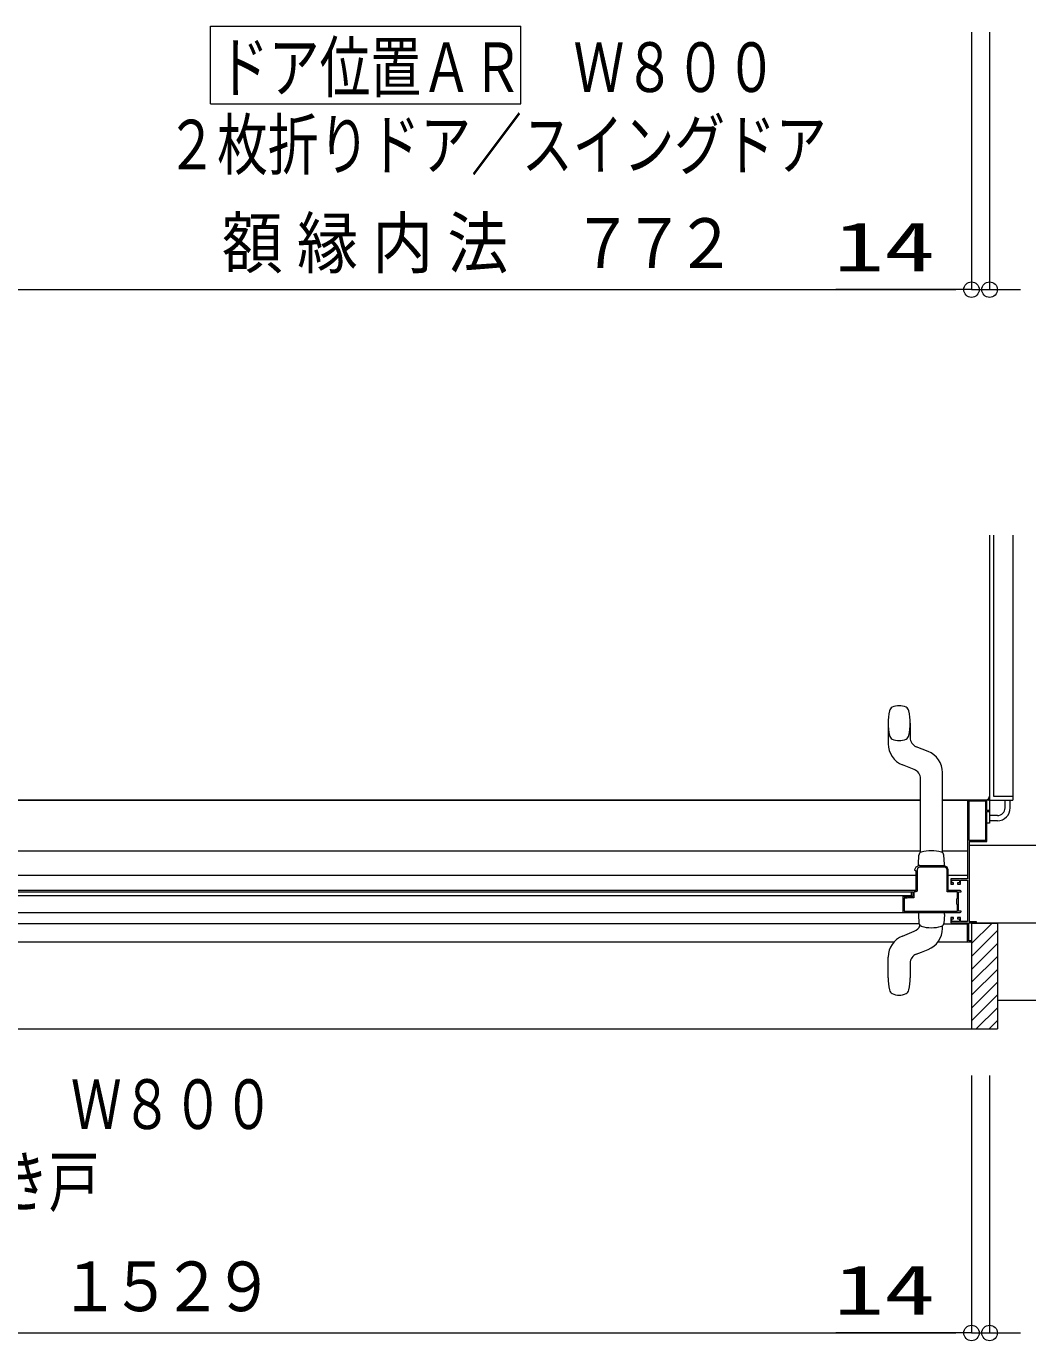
# Model space of a CAD drawing. Units: millimetres on the paper. Extents: x -305 to 305, y -152 to 152.
# Drawn here: x -138 to -99.2, y -68.4 to -17.5 of the extents above; entities that cross this region are included whole.
import ezdxf
from ezdxf.enums import TextEntityAlignment as Align

# ---------------------------------------------------------------- set-up
doc = ezdxf.new("R2010")
doc.units = ezdxf.units.MM
doc.linetypes.add('LONG_CHAIN', pattern=[21, 18, -1, 1, -1])
doc.layers.add('0-0_0', color=7, linetype='Continuous', lineweight=9)
doc.layers.add('0-1_VIEW0001', color=7, linetype='Continuous', lineweight=9)
doc.styles.add('ＭＳ ゴシック', font='')
doc.styles.get('ＭＳ ゴシック').set_extended_font_data('MS Gothic')

# ---------------------------------------------------------------- blocks, each defined once
blk = doc.blocks.new('_ORIGIN')
at = {"layer": '0-0_0'}
blk.add_line((0, 0), (-1, 0), dxfattribs=at)
blk.add_circle((0, 0), 0.5, dxfattribs=at)

msp = doc.modelspace()

# ---------------------------------------------------------------- linework, layer by layer
at = {"layer": '0-1_VIEW0001'}
for p, q in [((-130.824, -20.484), (-130.824, -17.484)), ((-130.824, -17.484), (-118.824, -17.484)), ((-118.824, -20.484), (-118.824, -17.484)), ((-101.384, -17.717), (-101.384, -27.676)), ((-101.384, -17.717), (-101.384, -27.676)), ((-100.684, -17.717), (-100.684, -27.676)), ((-130.824, -20.484), (-118.824, -20.484)), ((-139.384, -27.676), (-101.984, -27.676)), ((-101.384, -27.676), (-106.635, -27.676)), ((-101.984, -27.676), (-102.584, -27.676)), ((-101.384, -27.676), (-100.684, -27.676)), ((-100.084, -27.676), (-99.484, -27.676)), ((-100.684, -37.177), (-100.684, -47.279)), ((-100.684, -37.177), (-100.684, -47.404)), ((-100.534, -37.177), (-100.534, -47.279)), ((-99.784, -37.177), (-99.784, -47.429)), ((-104.609, -44.454), (-104.609, -45.253)), ((-103.759, -44.454), (-103.759, -45.015)), ((-103.062, -45.546), (-103.522, -45.364)), ((-103.596, -46.249), (-104.056, -46.066)), ((-103.359, -49.459), (-103.359, -46.597)), ((-102.509, -49.458), (-102.509, -46.36)), ((-100.534, -47.279), (-99.784, -47.279)), ((-103.359, -47.429), (-163.234, -47.429)), ((-163.184, -47.429), (-103.359, -47.429)), ((-139.809, -47.429), (-103.359, -47.429)), ((-102.509, -47.429), (-100.833, -47.429)), ((-100.709, -47.429), (-102.509, -47.429)), ((-101.559, -47.429), (-102.509, -47.429)), ((-101.534, -47.429), (-101.534, -50.479)), ((-100.784, -47.429), (-101.534, -47.429)), ((-101.484, -47.474), (-101.484, -48.984)), ((-100.829, -47.474), (-101.484, -47.474)), ((-100.829, -48.984), (-100.829, -47.474)), ((-100.784, -47.829), (-100.784, -47.429)), ((-100.684, -47.454), (-100.684, -48.329)), ((-100.659, -47.429), (-99.784, -47.429)), ((-100.084, -47.729), (-100.084, -47.429)), ((-99.884, -47.729), (-99.884, -47.429)), ((-100.784, -47.869), (-100.709, -47.869)), ((-100.384, -48.029), (-100.684, -48.029)), ((-100.384, -48.229), (-100.684, -48.229)), ((-100.684, -48.329), (-100.784, -48.329)), ((-101.484, -48.984), (-100.829, -48.984)), ((-101.479, -49.029), (-101.479, -52.139)), ((-101.479, -49.177), (-92.934, -49.177)), ((-139.334, -49.389), (-103.359, -49.389)), ((-103.434, -49.904), (-103.416, -49.557)), ((-102.509, -49.389), (-101.559, -49.389)), ((-140.684, -50.339), (-103.534, -50.339)), ((-103.584, -50.129), (-103.584, -50.139)), ((-103.569, -50.154), (-103.549, -50.154)), ((-103.534, -50.169), (-103.534, -50.929)), ((-103.489, -50.129), (-103.489, -50.929)), ((-103.434, -49.904), (-103.434, -49.979)), ((-103.434, -49.979), (-103.434, -49.904)), ((-103.434, -49.979), (-103.432, -49.979)), ((-103.434, -49.979), (-103.432, -49.979)), ((-102.434, -49.979), (-103.434, -49.979)), ((-102.434, -50.024), (-103.384, -50.024)), ((-102.436, -49.979), (-102.434, -49.979)), ((-102.436, -49.979), (-102.434, -49.979)), ((-102.329, -50.979), (-102.329, -50.129)), ((-102.284, -50.929), (-102.284, -50.129)), ((-102.284, -50.339), (-101.534, -50.339)), ((-102.184, -50.479), (-102.184, -50.679)), ((-101.534, -50.479), (-102.184, -50.479)), ((-102.184, -50.679), (-102.079, -50.679)), ((-102.139, -50.629), (-102.139, -50.529)), ((-102.139, -50.529), (-101.854, -50.529)), ((-102.079, -50.629), (-102.139, -50.629)), ((-102.079, -50.679), (-102.079, -50.629)), ((-101.929, -50.629), (-101.929, -50.679)), ((-101.854, -50.629), (-101.929, -50.629)), ((-101.929, -50.679), (-101.809, -50.679)), ((-101.854, -50.529), (-101.854, -50.629)), ((-101.809, -50.679), (-101.809, -50.529)), ((-101.809, -50.529), (-101.534, -50.529)), ((-101.534, -50.529), (-101.534, -52.129)), ((-140.214, -50.982), (-103.654, -50.982)), ((-103.534, -50.929), (-139.824, -50.929)), ((-103.704, -51.132), (-139.824, -51.132)), ((-104.044, -51.165), (-104.044, -51.779)), ((-104.023, -51.146), (-104.037, -51.154)), ((-104.014, -51.144), (-104.015, -51.144)), ((-104.004, -51.159), (-104.004, -51.154)), ((-103.994, -51.229), (-103.994, -51.729)), ((-103.905, -51.229), (-103.994, -51.229)), ((-103.907, -51.184), (-103.979, -51.184)), ((-103.863, -51.167), (-103.901, -51.183)), ((-103.848, -51.21), (-103.887, -51.225)), ((-103.654, -51.164), (-103.845, -51.164)), ((-103.609, -51.209), (-103.843, -51.209)), ((-103.704, -51.132), (-103.704, -50.982)), ((-103.654, -50.982), (-103.654, -51.164)), ((-103.609, -50.979), (-103.609, -51.209)), ((-103.539, -50.979), (-103.609, -50.979)), ((-101.924, -50.979), (-102.329, -50.979)), ((-101.824, -50.929), (-102.284, -50.929)), ((-101.949, -51.254), (-101.924, -51.229)), ((-101.949, -51.454), (-101.949, -51.254)), ((-101.924, -51.229), (-101.924, -50.979)), ((-101.884, -50.979), (-101.794, -50.979)), ((-101.884, -51.729), (-101.884, -50.979)), ((-101.884, -51.614), (-101.884, -51.094)), ((-139.824, -51.779), (-101.824, -51.779)), ((-103.994, -51.729), (-101.924, -51.729)), ((-103.434, -51.779), (-103.434, -51.854)), ((-103.434, -51.854), (-103.416, -52.201)), ((-102.434, -51.854), (-102.452, -52.201)), ((-102.434, -51.854), (-102.434, -51.779)), ((-101.924, -51.479), (-101.949, -51.454)), ((-101.924, -51.729), (-101.924, -51.479)), ((-101.794, -51.729), (-101.884, -51.729)), ((-103.412, -52.224), (-177.659, -52.224)), ((-103.414, -52.201), (-103.416, -52.201)), ((-103.415, -52.201), (-103.416, -52.201)), ((-103.324, -52.314), (-103.325, -52.315)), ((-103.324, -52.314), (-103.325, -52.315)), ((-102.509, -52.398), (-102.509, -52.299)), ((-102.455, -52.224), (-101.534, -52.224)), ((-102.184, -52.179), (-101.534, -52.179)), ((-102.139, -52.029), (-102.079, -52.029)), ((-102.139, -52.129), (-102.139, -52.029)), ((-101.854, -52.129), (-102.139, -52.129)), ((-102.079, -52.029), (-102.079, -51.979)), ((-101.809, -51.979), (-101.929, -51.979)), ((-101.929, -51.979), (-101.929, -52.029)), ((-101.929, -52.029), (-101.854, -52.029)), ((-101.854, -52.029), (-101.854, -52.129)), ((-101.809, -52.129), (-101.809, -51.979)), ((-101.534, -52.129), (-101.809, -52.129)), ((-101.534, -52.931), (-101.534, -52.179)), ((-101.484, -52.879), (-101.484, -52.179)), ((-101.484, -52.179), (-101.184, -52.179)), ((-101.184, -52.139), (-101.479, -52.139)), ((-101.384, -52.206), (-101.384, -56.281)), ((-100.384, -52.206), (-101.384, -52.206)), ((-101.384, -52.987), (-100.603, -52.206)), ((-101.184, -52.179), (-101.184, -52.139)), ((-100.384, -52.206), (-100.384, -56.281)), ((-104.056, -52.691), (-103.596, -52.509)), ((-101.384, -52.879), (-101.484, -52.879)), ((-101.384, -53.482), (-100.384, -52.482)), ((-101.384, -52.914), (-101.384, -52.894)), ((-104.393, -52.929), (-177.809, -52.929)), ((-101.384, -52.931), (-102.69, -52.931)), ((-101.384, -53.982), (-100.384, -52.982)), ((-104.609, -54.304), (-104.609, -53.505)), ((-103.759, -53.742), (-103.759, -54.304)), ((-101.384, -54.482), (-100.384, -53.482)), ((-101.384, -54.982), (-100.384, -53.982)), ((-101.384, -55.477), (-100.384, -54.477)), ((-101.384, -55.972), (-100.384, -54.972)), ((-100.384, -55.177), (-92.934, -55.177)), ((-101.198, -56.281), (-100.384, -55.467)), ((-178.809, -56.281), (-100.384, -56.281)), ((-100.703, -56.281), (-100.384, -55.962)), ((-101.384, -58.094), (-101.384, -68.053)), ((-101.384, -58.094), (-101.384, -68.053)), ((-100.684, -58.094), (-100.684, -68.053)), ((-177.209, -68.053), (-101.984, -68.053)), ((-101.384, -68.053), (-106.635, -68.053)), ((-101.984, -68.053), (-102.584, -68.053)), ((-101.384, -68.053), (-100.684, -68.053)), ((-100.084, -68.053), (-99.484, -68.053))]:
    msp.add_line(p, q, dxfattribs=at)
at = {"layer": '0-1_VIEW0001', "linetype": 'LONG_CHAIN'}
msp.add_line((-101.184, -52.177), (-93.72, -52.177), dxfattribs=at)
at = {"layer": '0-1_VIEW0001'}
for points in [[(-101.479, -49.029), (-100.784, -49.029), (-100.784, -47.869)], [(-100.709, -47.869), (-100.709, -47.829), (-100.784, -47.829)], [(-102.434, -49.979), (-102.434, -49.904), (-102.452, -49.557)], [(-103.434, -49.979), (-103.54, -50.023), (-103.584, -50.129)], [(-103.584, -50.139), (-103.58, -50.149), (-103.569, -50.154)], [(-103.549, -50.154), (-103.539, -50.158), (-103.534, -50.169)], [(-103.384, -50.024), (-103.458, -50.054), (-103.489, -50.129)], [(-102.284, -50.129), (-102.328, -50.023), (-102.434, -49.979)], [(-102.329, -50.129), (-102.36, -50.054), (-102.434, -50.024)], [(-104.037, -51.154), (-104.042, -51.16), (-104.044, -51.165)], [(-104.015, -51.144), (-104.019, -51.144), (-104.023, -51.146)], [(-104.004, -51.154), (-104.007, -51.147), (-104.014, -51.144)], [(-103.979, -51.184), (-103.997, -51.176), (-104.004, -51.159)], [(-103.901, -51.183), (-103.904, -51.183), (-103.907, -51.184)], [(-103.887, -51.225), (-103.896, -51.228), (-103.905, -51.229)], [(-103.845, -51.164), (-103.854, -51.165), (-103.863, -51.167)], [(-103.843, -51.209), (-103.845, -51.209), (-103.848, -51.21)], [(-103.489, -50.929), (-103.504, -50.964), (-103.539, -50.979)], [(-101.794, -50.979), (-101.787, -50.976), (-101.784, -50.969), (-101.796, -50.94), (-101.824, -50.929)], [(-101.824, -51.779), (-101.796, -51.767), (-101.784, -51.739), (-101.787, -51.732), (-101.794, -51.729)], [(-102.079, -51.979), (-102.184, -51.979), (-102.184, -52.179)], [(-103.522, -53.394), (-103.319, -53.313), (-103.062, -53.211)]]:
    msp.add_lwpolyline(points, dxfattribs=at)
for centre, radius, start, end in [((-102.201, -44.454), 2.408, 168.6588, 191.3412), ((-104.366, -44.02), 0.2, 115.34, 168.6588), ((-104.184, -44.404), 0.625, 64.66, 115.34), ((-104.002, -44.02), 0.2, 11.3412, 64.66), ((-106.166, -44.454), 2.408, 348.6588, 11.3412), ((-103.734, -45.253), 0.875, 180, 248.3964), ((-104.366, -44.888), 0.2, 191.3412, 244.66), ((-104.184, -44.504), 0.625, 244.66, 295.34), ((-104.002, -44.888), 0.2, 295.34, 348.6588), ((-103.384, -45.015), 0.375, 180, 248.3964), ((-103.384, -46.36), 0.875, 0, 68.3964), ((-103.734, -46.597), 0.375, 0, 68.3964), ((-100.834, -47.279), 0.15, 270, 0), ((-100.709, -47.454), 0.025, 360, 90), ((-100.659, -47.404), 0.025, 180, 270), ((-100.384, -47.729), 0.5, 270, 0), ((-100.384, -47.729), 0.3, 270, 0), ((-103.291, -49.563), 0.125, 108.4568, 176.999), ((-102.934, -50.809), 1.421, 74.2183, 106.2037), ((-102.577, -49.563), 0.125, 3.001, 76.3206), ((-103.734, -52.16), 0.375, 291.6036, 340.9366), ((-103.291, -52.194), 0.125, 183.001, 254.0572), ((-102.934, -50.948), 1.421, 254.0189, 285.7696), ((-102.577, -52.194), 0.125, 283.521, 356.9989), ((-103.734, -53.505), 0.875, 111.6036, 180), ((-103.384, -52.398), 0.875, 291.6036, 0), ((-103.384, -53.742), 0.375, 111.6036, 180), ((-102.201, -54.304), 2.408, 180, 191.3412), ((-106.166, -54.304), 2.408, 348.6588, 0), ((-104.366, -54.738), 0.2, 191.3412, 244.66), ((-104.184, -54.354), 0.625, 244.66, 295.34), ((-104.002, -54.738), 0.2, 295.34, 348.6588)]:
    msp.add_arc(centre, radius, start, end, dxfattribs=at)

# ---------------------------------------------------------------- block references
at = {"layer": '0-1_VIEW0001', "xscale": 0.6, "yscale": 0.6}
for p in [(-101.384, -27.676), (-101.384, -27.676), (-101.384, -68.053), (-101.384, -68.053)]:
    msp.add_blockref('_ORIGIN', p, dxfattribs=at)
at = {"layer": '0-1_VIEW0001', "xscale": 0.6, "yscale": 0.6, "rotation": 180}
for p in [(-100.684, -27.676), (-100.684, -68.053)]:
    msp.add_blockref('_ORIGIN', p, dxfattribs=at)

# ---------------------------------------------------------------- texts
at = {"layer": '0-1_VIEW0001', "style": 'ＭＳ ゴシック'}
for s, width, p in [('ドア位置ＡＲ\u3000Ｗ８００', 0.75, (-130.538, -20.603)), ('２枚折りドア／スイングドア', 0.75, (-132.538, -23.601)), ('額', 0.9, (-130.39, -27.41)), ('縁', 0.9, (-127.482, -27.41)), ('内', 0.9, (-124.574, -27.41)), ('法', 0.9, (-121.666, -27.41)), ('７', 0.9, (-116.826, -27.41)), ('７', 0.9, (-114.838, -27.41)), ('２', 0.9, (-112.85, -27.41)), ('14', 1.5, (-106.718, -27.546)), ('ドア位置ＡＲ\u3000Ｗ８００', 0.75, (-149.987, -60.736)), ('片引き戸', 0.75, (-142.987, -63.733)), ('１', 0.9, (-136.684, -67.787)), ('５', 0.9, (-134.696, -67.787)), ('２', 0.9, (-132.708, -67.787)), ('９', 0.9, (-130.72, -67.787)), ('14', 1.5, (-106.718, -67.923))]:
    msp.add_text(s, height=1.921, dxfattribs=dict(at, width=width)).set_placement(p, align=Align.BOTTOM_LEFT)

doc.saveas('drawing.dxf')
